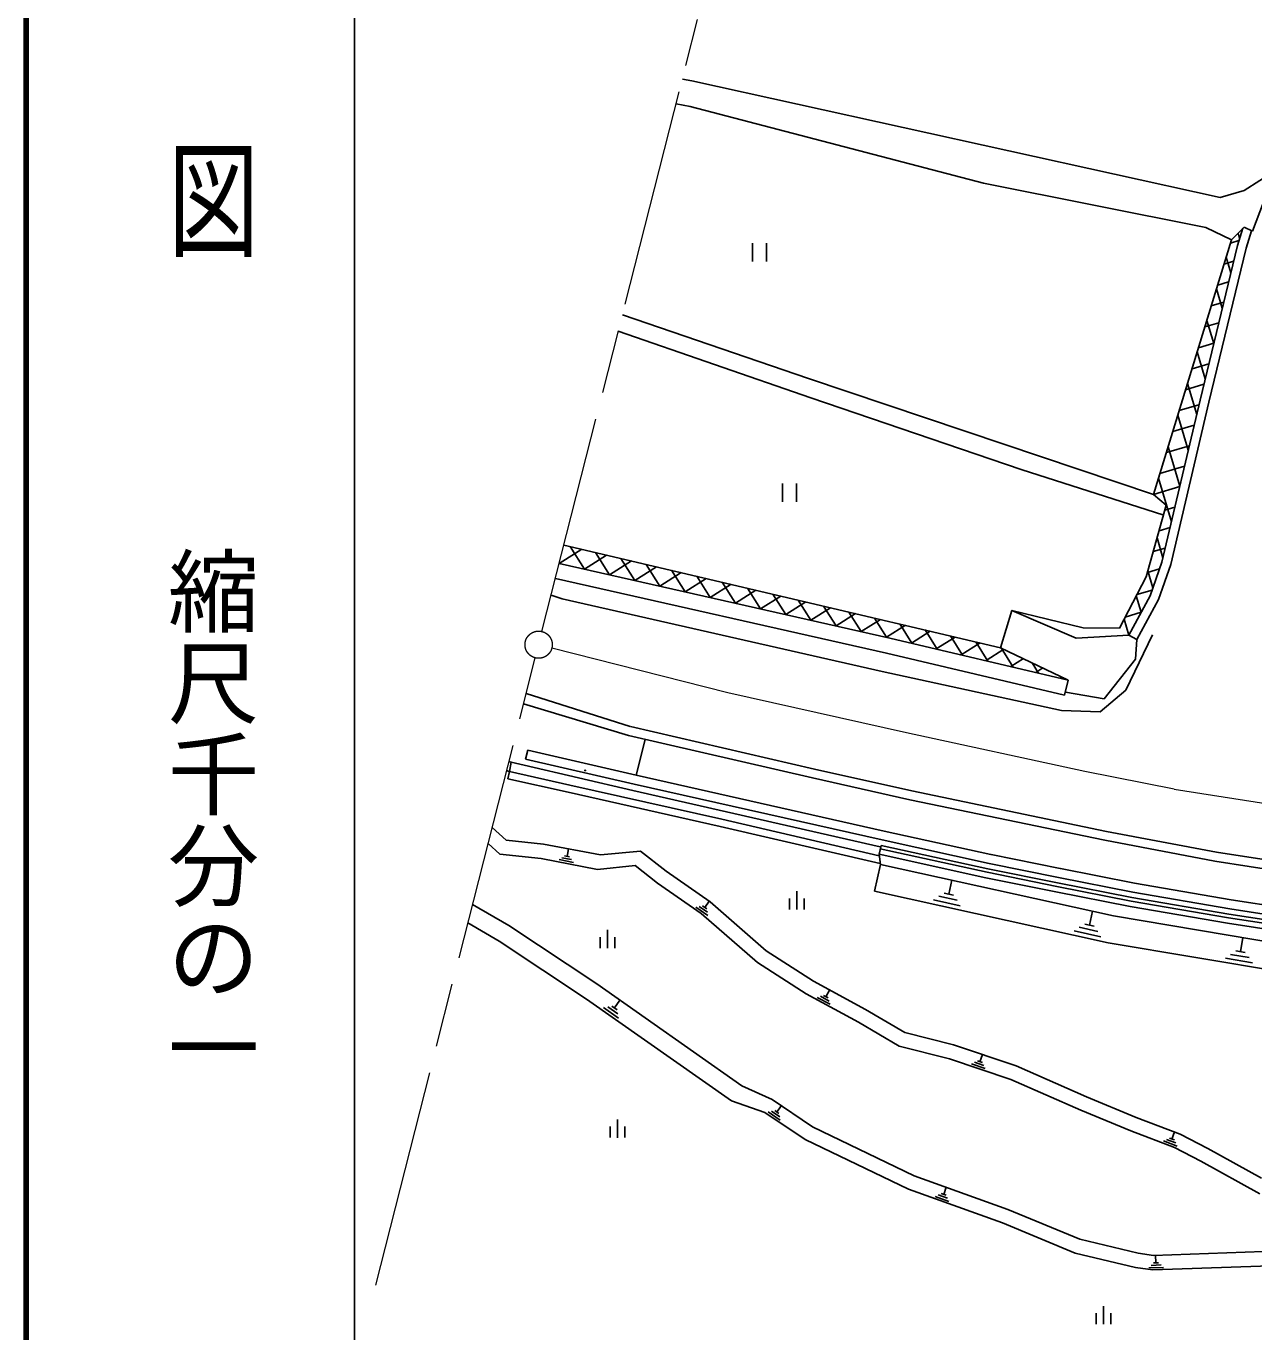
# Model space of a CAD drawing. Units: millimetres, scale not verified. Extents: x 40000 to 680000, y 20000 to 380000.
# Drawn here: x 40000 to 107298, y 247924 to 319463 of the extents above; entities that cross this region are included whole.
import ezdxf
from ezdxf.enums import TextEntityAlignment as Align

# ---------------------------------------------------------------- set-up
doc = ezdxf.new("R2010")
doc.units = ezdxf.units.MM
doc.header["$LTSCALE"] = 1000
doc.linetypes.add('CHAIN', pattern=[18.5, 12, -1.5, 3.5, -1.5])
for name, color, linetype, lineweight in [('M-BGD', 7, 'Continuous', 25), ('M-BMK', 2, 'CHAIN', 13), ('M-STR-HTXT', 7, 'Continuous', 13), ('M-TTL', 2, 'Continuous', 140), ('M-TTL-BAND', 7, 'Continuous', 25)]:
    doc.layers.add(name, color=color, linetype=linetype, lineweight=lineweight)
doc.styles.add('@ＭＳ ゴシック', font='')
doc.styles.get('@ＭＳ ゴシック').set_extended_font_data('@MS Gothic')

msp = doc.modelspace()

# ---------------------------------------------------------------- linework, layer by layer
at = {"layer": 'M-BGD'}
for p, q in [((76494, 316460), (75970, 316557)), ((105446, 310073), (76494, 316460)), ((76395, 315052), (75628, 315212)), ((92474, 310867), (76395, 315052)), ((108482, 311554), (106757, 310463)), ((108482, 311554), (107213, 308224)), ((104660, 308433), (92474, 310867)), ((106757, 310463), (105446, 310073)), ((106071, 307753), (104660, 308433)), ((106758, 308447), (106071, 307753)), ((106393, 307438), (106698, 308387)), ((107213, 308224), (106758, 308447)), ((106071, 307753), (101798, 293804)), ((106016, 307573), (106481, 307711)), ((106432, 308118), (106518, 307827)), ((106875, 307303), (107176, 308242)), ((79810, 307562), (79810, 306562)), ((80577, 306562), (80577, 307562)), ((104350, 298978), (106393, 307438)), ((104836, 298862), (106875, 307303)), ((105664, 306426), (106186, 306581)), ((105779, 306801), (106032, 305946)), ((105249, 305070), (105564, 304007)), ((105313, 305279), (105914, 305457)), ((104961, 304132), (105643, 304334)), ((82889, 300155), (72686, 303638)), ((104719, 303340), (105096, 302068)), ((83015, 299092), (72458, 302742)), ((104610, 302984), (105372, 303210)), ((104259, 301837), (105101, 302087)), ((104189, 301610), (104628, 300130)), ((103907, 300690), (104829, 300963)), ((93600, 296566), (82889, 300155)), ((103556, 299543), (104558, 299840)), ((103659, 299879), (104162, 298182)), ((94545, 295174), (83015, 299092)), ((102260, 290100), (104350, 298978)), ((102741, 289959), (104836, 298862)), ((103205, 298396), (104288, 298717)), ((103129, 298149), (103701, 296221)), ((102853, 297248), (104024, 297596)), ((101798, 293804), (93600, 296566)), ((102502, 296101), (103761, 296474)), ((102599, 296418), (103239, 294260)), ((102362, 292669), (94545, 295174)), ((102151, 294954), (103497, 295353)), ((81460, 294407), (81460, 293407)), ((82228, 293407), (82228, 294407)), ((101799, 293807), (103233, 294232)), ((102069, 294688), (102778, 292298)), ((101798, 293804), (102497, 293221)), ((101394, 289294), (102497, 293221)), ((102420, 292948), (102969, 293110)), ((102101, 291810), (102705, 291989)), ((101993, 291427), (102316, 290337)), ((70457, 290805), (69225, 290026)), ((69481, 291034), (93418, 285406)), ((69822, 290954), (70605, 289715)), ((71821, 290484), (70605, 289715)), ((71211, 290628), (71984, 289404)), ((101781, 290672), (102441, 290868)), ((87352, 285938), (69225, 290026)), ((73186, 290163), (71984, 289404)), ((72600, 290301), (73364, 289093)), ((74550, 289842), (73364, 289093)), ((73990, 289974), (74743, 288782)), ((101611, 288256), (102260, 290100)), ((102069, 288052), (102741, 289959)), ((87161, 285110), (69016, 289202)), ((75914, 289522), (74743, 288782)), ((75379, 289648), (76123, 288471)), ((77279, 289201), (76123, 288471)), ((76769, 289321), (77502, 288160)), ((99930, 286484), (101394, 289294)), ((101462, 289534), (102131, 289733)), ((101486, 289620), (101763, 288687)), ((78643, 288880), (77502, 288160)), ((78158, 288994), (78882, 287848)), ((80007, 288559), (78882, 287848)), ((79547, 288668), (80262, 287537)), ((80937, 288341), (81641, 287226)), ((100887, 288321), (101721, 288568)), ((69386, 288090), (68782, 288283)), ((86926, 284104), (69386, 288090)), ((81372, 288239), (80262, 287537)), ((82736, 287918), (81641, 287226)), ((82326, 288014), (83021, 286915)), ((84100, 287597), (83021, 286915)), ((83716, 287688), (84400, 286604)), ((100443, 286103), (101611, 288256)), ((100850, 288249), (101117, 287346)), ((100882, 285865), (102069, 288052)), ((85464, 287276), (84400, 286604)), ((85105, 287361), (85780, 286293)), ((86829, 286956), (85780, 286293)), ((86494, 287034), (87160, 285982)), ((93418, 285406), (94039, 287441)), ((94039, 287441), (97946, 286494)), ((97560, 285924), (94039, 287441)), ((100185, 286973), (100443, 286103)), ((100244, 287087), (101117, 287346)), ((88193, 286635), (87160, 285982)), ((87884, 286708), (88548, 285656)), ((89558, 286314), (88525, 285662)), ((89273, 286381), (89938, 285329)), ((99930, 286484), (97946, 286494)), ((97120, 283637), (87352, 285938)), ((90922, 285993), (89889, 285341)), ((90662, 286054), (91328, 285002)), ((92286, 285673), (91253, 285019)), ((92052, 285728), (92717, 284674)), ((100443, 286103), (97560, 285924)), ((101741, 286109), (100271, 283084)), ((100443, 286103), (100882, 285865)), ((100882, 285865), (100817, 284784)), ((96925, 282810), (87161, 285110)), ((93600, 285320), (92616, 284698)), ((97120, 283637), (93418, 285406)), ((93446, 285393), (94107, 284347)), ((94666, 284810), (93980, 284377)), ((100817, 284784), (99099, 282615)), ((96746, 281968), (86926, 284104)), ((95141, 284583), (95497, 284020)), ((95731, 284301), (95344, 284056)), ((96797, 283792), (96707, 283735)), ((96836, 283773), (96887, 283692)), ((96925, 282810), (97120, 283637)), ((73103, 281091), (67411, 282892)), ((99099, 282615), (96963, 282971)), ((100271, 283084), (98877, 281888)), ((73018, 280597), (67267, 282324)), ((98877, 281888), (96746, 281968)), ((73018, 280597), (83103, 278271)), ((73130, 281084), (83214, 278758)), ((67494, 279797), (67382, 279310)), ((73438, 278418), (67494, 279797)), ((73446, 278427), (73927, 280387)), ((66467, 279177), (66580, 279128)), ((66489, 278623), (66580, 279128)), ((66580, 279128), (67302, 278969)), ((73326, 277931), (67382, 279310)), ((66340, 278677), (66481, 278629)), ((66402, 278232), (66489, 278623)), ((66489, 278623), (69797, 277884)), ((73248, 277590), (67302, 278969)), ((87036, 275361), (73438, 278418)), ((83214, 278758), (88541, 277558)), ((66402, 278232), (69709, 277493)), ((69797, 277884), (78138, 276008)), ((73248, 277590), (86817, 274492)), ((86929, 274873), (73326, 277931)), ((83103, 278271), (88435, 277069)), ((69709, 277493), (78049, 275618)), ((88435, 277069), (99123, 274855)), ((88541, 277558), (99220, 275346)), ((65548, 275562), (66308, 274872)), ((78049, 275618), (86822, 273591)), ((78138, 276008), (86767, 274014)), ((66308, 274872), (68351, 274650)), ((92781, 273590), (86929, 274873)), ((92888, 274078), (87036, 275361)), ((99123, 274855), (105159, 273710)), ((99220, 275346), (105243, 274203)), ((65324, 274684), (65962, 274105)), ((65962, 274105), (68232, 273858)), ((68351, 274650), (71477, 274051)), ((69792, 273950), (69517, 274003)), ((69654, 273977), (69733, 274385)), ((73681, 274256), (71477, 274051)), ((75090, 273157), (73681, 274256)), ((86864, 274580), (86757, 274091)), ((86829, 273533), (86757, 274091)), ((92609, 272808), (86757, 274091)), ((92674, 273101), (86822, 274384)), ((92674, 273101), (86822, 274384)), ((92716, 273297), (86864, 274580)), ((96683, 273310), (92897, 274074)), ((105243, 274203), (110628, 273380)), ((68232, 273858), (71326, 273265)), ((69996, 273646), (69214, 273796)), ((69362, 273904), (69902, 273801)), ((73378, 273478), (71326, 273265)), ((74614, 272514), (73378, 273478)), ((86506, 272068), (86829, 273533)), ((99598, 270718), (86829, 273533)), ((96525, 272526), (92716, 273297)), ((92781, 273590), (96595, 272816)), ((100754, 272500), (96692, 273306)), ((105159, 273710), (110560, 272885)), ((77495, 271476), (75090, 273157)), ((90572, 271909), (90740, 272671)), ((96438, 272031), (92609, 272808)), ((96498, 272325), (92674, 273101)), ((96498, 272325), (92674, 273101)), ((100663, 272008), (96595, 272816)), ((77002, 270844), (74614, 272514)), ((82243, 272065), (82243, 271065)), ((99312, 269245), (86506, 272068)), ((90829, 271853), (90316, 271966)), ((100518, 271222), (96438, 272031)), ((100572, 271517), (96498, 272325)), ((100572, 271517), (96498, 272325)), ((100608, 271713), (96537, 272522)), ((105981, 271099), (100663, 272008)), ((106060, 271593), (100754, 272500)), ((64475, 271341), (66466, 270180)), ((77371, 270738), (76718, 271194)), ((76897, 271233), (77348, 270918)), ((77308, 271099), (77079, 271259)), ((77194, 271179), (77432, 271520)), ((80567, 268807), (77495, 271476)), ((81843, 271667), (81843, 271067)), ((82643, 271667), (82643, 271067)), ((91196, 271272), (89739, 271594)), ((90020, 271789), (91027, 271567)), ((105850, 270310), (100518, 271222)), ((105901, 270605), (100572, 271517)), ((105901, 270605), (100572, 271517)), ((105933, 270803), (100608, 271713)), ((113582, 270448), (106060, 271593)), ((80085, 268166), (77002, 270844)), ((98281, 270209), (98449, 270971)), ((112926, 268475), (99598, 270718)), ((113446, 269457), (105901, 270605)), ((113446, 269457), (105901, 270605)), ((113473, 269656), (105933, 270803)), ((113514, 269953), (105981, 271099)), ((64218, 270333), (65937, 269330)), ((66466, 270180), (71284, 266985)), ((71869, 269948), (71869, 268948)), ((98905, 269573), (97448, 269894)), ((97729, 270089), (98736, 269867)), ((98538, 270153), (98025, 270266)), ((113246, 269184), (105850, 270310)), ((65937, 269330), (70720, 266159)), ((71469, 269550), (71469, 268950)), ((72269, 269550), (72269, 268950)), ((112714, 266989), (99312, 269245)), ((106564, 268754), (106693, 269524)), ((83158, 267130), (80567, 268807)), ((107219, 268150), (105747, 268398)), ((106018, 268607), (107035, 268436)), ((106823, 268711), (106305, 268798)), ((82749, 266441), (80085, 268166)), ((71284, 266985), (79238, 261403)), ((86012, 265586), (83158, 267130)), ((70720, 266159), (78664, 260584)), ((85618, 264889), (82749, 266441)), ((84065, 265870), (83365, 266249)), ((83538, 266308), (84022, 266046)), ((83962, 266222), (83716, 266355)), ((83839, 266288), (84037, 266654)), ((72472, 265119), (71657, 265691)), ((71880, 265739), (72443, 265344)), ((72394, 265570), (72108, 265772)), ((72251, 265671), (72550, 266097)), ((88162, 264320), (86012, 265586)), ((87856, 263572), (85618, 264889)), ((90835, 263653), (88162, 264320)), ((90610, 262885), (87856, 263572)), ((94260, 262493), (90835, 263653)), ((93972, 261746), (90610, 262885)), ((92576, 262350), (91822, 262605)), ((91982, 262692), (92503, 262516)), ((92415, 262679), (92150, 262769)), ((92282, 262724), (92416, 263118)), ((98131, 260808), (94260, 262493)), ((80885, 260648), (79238, 261403)), ((97818, 260072), (93972, 261746)), ((80489, 259950), (78664, 260584)), ((83101, 259157), (80885, 260648)), ((100846, 259678), (98131, 260808)), ((82703, 258461), (80489, 259950)), ((81334, 259531), (80674, 259975)), ((80852, 260017), (81308, 259710)), ((81266, 259891), (81033, 260047)), ((81149, 259969), (81382, 260314)), ((100550, 258935), (97818, 260072)), ((72015, 259167), (72015, 258567)), ((72415, 259564), (72415, 258564)), ((72815, 259167), (72815, 258567)), ((88678, 256475), (83101, 259157)), ((103265, 258759), (100846, 259678)), ((88369, 255736), (82703, 258461)), ((102938, 258028), (100550, 258935)), ((103087, 258104), (102343, 258386)), ((102506, 258468), (103020, 258272)), ((102938, 258438), (102676, 258538)), ((102807, 258488), (102955, 258877)), ((104772, 257979), (103265, 258759)), ((104394, 257274), (102938, 258028)), ((107712, 256346), (104772, 257979)), ((107627, 255479), (104394, 257274)), ((93813, 254636), (88678, 256475)), ((93524, 253889), (88369, 255736)), ((89995, 255427), (90513, 255242)), ((90428, 255406), (90164, 255501)), ((90296, 255454), (90436, 255845)), ((90583, 255075), (89833, 255343)), ((97754, 252996), (93813, 254636)), ((97505, 252232), (93524, 253889)), ((100954, 252232), (97754, 252996)), ((100806, 251444), (97505, 252232)), ((100954, 252232), (101798, 252116)), ((101798, 252116), (108834, 252360)), ((101928, 251705), (101914, 252120)), ((101757, 251314), (100806, 251444)), ((102335, 251458), (101539, 251431)), ((101659, 251569), (102208, 251588)), ((108732, 251556), (101757, 251314)), ((102068, 251710), (101788, 251700)), ((99050, 249340), (99050, 248340)), ((98650, 248942), (98650, 248342)), ((99450, 248942), (99450, 248342))]:
    msp.add_line(p, q, dxfattribs=at)
at = {"layer": 'M-BMK'}
for p, q in [((68277, 286298), (76802, 319829)), ((59174, 250490), (67908, 284845)), ((78463, 282935), (68820, 285387)), ((83353, 281844), (78463, 282935)), ((88250, 280750), (83353, 281844)), ((98034, 278632), (88250, 280750)), ((102933, 277650), (98034, 278632)), ((102933, 277650), (112842, 276107))]:
    msp.add_line(p, q, dxfattribs=at)
msp.add_circle((68093, 285572), 746, dxfattribs=at)
at = {"layer": 'M-STR-HTXT'}
for radius in [31.3, 25, 18.8, 12.5, 6.3]:
    msp.add_circle((70645, 278684), radius, dxfattribs=at)
at = {"layer": 'M-TTL'}
msp.add_line((40000, 380000), (40000, 20000), dxfattribs=at)
at = {"layer": 'M-TTL-BAND'}
msp.add_line((58000, 370000), (58000, 20000), dxfattribs=at)

# ---------------------------------------------------------------- texts
at = {"layer": 'M-TTL-BAND', "style": '@ＭＳ ゴシック', "width": 1.4}
msp.add_text('平  面  図', height=3666, rotation=270, dxfattribs=at).set_placement((47277, 341475), align=Align.BOTTOM_LEFT)
at = {"layer": 'M-TTL-BAND', "style": '@ＭＳ ゴシック'}
msp.add_text('縮尺千分の一', height=3666, rotation=270, dxfattribs=at).set_placement((47277, 291030), align=Align.BOTTOM_LEFT)

doc.saveas('drawing.dxf')
